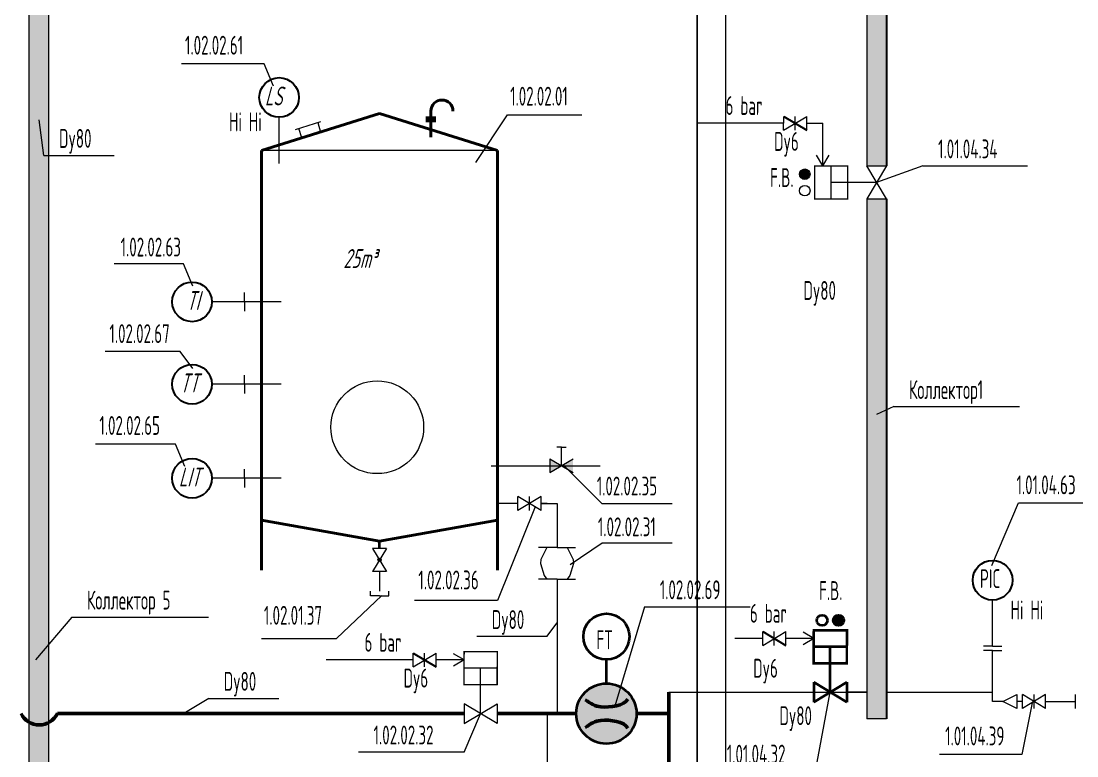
# Model space of a CAD drawing. Header units: millimetres. Extents: x -2281 to 17340, y -2563 to 4166.
# Drawn here: x 1307.7 to 1447.5, y 879.1 to 976.4 of the extents above; entities that cross this region are included whole.
import ezdxf

# ---------------------------------------------------------------- set-up
doc = ezdxf.new("R2010")
doc.units = ezdxf.units.MM
for name, pattern in [('K5LT32772', [0]), ('K5LT32773', [0]), ('K5LT32774', [0]), ('K5LT32775', [0]), ('K5LT32776', [0]), ('K5LT32777', [0]), ('K5LT32778', [0]), ('K5LT32782', [0]), ('K5LT32783', [0]), ('K5LT32785', [0]), ('K5LT32786', [0]), ('K5LT32791', [24.957505, 11.9988, -5.9994, 0.959904, -5.9994]), ('K5LT32792', [0]), ('K5LT32793', [0]), ('K5LT32794', [0]), ('K5LT32797', [0]), ('K5LT32799', [0]), ('K5LT32800', [24.957505, 11.9988, -5.9994, 0.959904, -5.9994]), ('K5LT32805', [0]), ('K5LT32806', [0]), ('K5LT_THIN', [0]), ('K5LT_THIN_INCLUDED_TO_HATCHING', [0])]:
    doc.linetypes.add(name, pattern=pattern)
doc.layers.add('Системный слой', color=7, linetype='Continuous')
doc.styles.add('KTEXTSTYLE', font='GOST_AU.SHX', dxfattribs={"width": 0.96, "height": 5})

# ---------------------------------------------------------------- blocks, each defined once
blk = doc.blocks.new('U17')
at = {"layer": 'Системный слой', "color": 7, "linetype": 'K5LT_THIN', "lineweight": 13}
for p, q in [((1373.53, 911.6), (1373.53, 913.44)), ((1376.6, 911.6), (1373.53, 913.44)), ((1376.6, 913.44), (1373.53, 911.6)), ((1375.07, 911.6), (1375.07, 913.44)), ((1376.6, 911.6), (1376.6, 913.44)), ((1375.82, 912.07), (1370.83, 899.65)), ((1370.83, 899.65), (1359.85, 899.65))]:
    blk.add_line(p, q, dxfattribs=at)
at = {"layer": 'Системный слой', "color": 7, "insert": (1360.34, 903.63), "char_height": 2.5, "attachment_point": 1, "style": 'KTEXTSTYLE'}
blk.add_mtext('\\H3.5;\\W0.965;\\Q15;\\Q0;\\W0.715;\\H2.50;1.02.02.36', dxfattribs=at)
blk = doc.blocks.new('U26')
at = {"layer": 'Системный слой'}
h = blk.add_hatch(color=7, dxfattribs=at)
h.paths.add_polyline_path([(1379.28, 1042.87), (1380.82, 1041.95), (1380.82, 1043.79)])
h.paths.add_polyline_path([(1377.75, 1043.79), (1377.75, 1041.95), (1379.28, 1042.87)])
at = {"layer": 'Системный слой', "color": 7, "linetype": 'K5LT32776', "lineweight": 18}
for p, q in [((1379.28, 1045.32), (1378.67, 1045.32)), ((1379.28, 1042.87), (1379.28, 1045.32)), ((1379.28, 1045.32), (1379.9, 1045.32)), ((1369.99, 1042.87), (1384.41, 1042.87)), ((1377.75, 1043.79), (1377.75, 1041.95)), ((1377.75, 1043.79), (1380.82, 1041.95)), ((1377.75, 1041.95), (1380.82, 1043.79))]:
    blk.add_line(p, q, dxfattribs=at)
at = {"layer": 'Системный слой', "color": 7, "linetype": 'K5LT32782', "lineweight": 0}
for p, q in [((1379.58, 1042.89), (1382.97, 1037.86)), ((1382.97, 1037.86), (1383.4, 1037.86)), ((1383.4, 1037.86), (1391.87, 1037.86)), ((1380.44, 1029.79), (1383.01, 1032.67)), ((1383.01, 1032.67), (1383.44, 1032.67)), ((1383.44, 1032.67), (1391.87, 1032.67))]:
    blk.add_line(p, q, dxfattribs=at)
at = {"layer": 'Системный слой', "color": 7, "char_height": 2.5, "attachment_point": 1, "style": 'KTEXTSTYLE'}
for s, insert in [('\\H3.5;\\W0.965;\\Q15;\\Q0;\\W0.715;\\H2.50;1.02.01.35', (1382.84, 1041.86)), ('\\H3.5;\\W0.965;\\Q15;\\Q0;\\W0.715;\\H2.50;1.02.01.31', (1382.65, 1036.52))]:
    blk.add_mtext(s, dxfattribs=dict(at, insert=insert))
blk = doc.blocks.new('U25')
at = {"layer": 'Системный слой'}
h = blk.add_hatch(color=7, dxfattribs=at)
h.paths.add_polyline_path([(1379.28, 917.52), (1380.82, 916.61), (1380.82, 918.44)])
h.paths.add_polyline_path([(1377.75, 918.44), (1377.75, 916.61), (1379.28, 917.52)])
at = {"layer": 'Системный слой', "color": 7, "linetype": 'K5LT32776', "lineweight": 18}
for p, q in [((1379.28, 919.97), (1378.67, 919.97)), ((1379.28, 917.52), (1379.28, 919.97)), ((1379.28, 919.97), (1379.9, 919.97)), ((1377.75, 918.44), (1377.75, 916.61)), ((1377.75, 918.44), (1380.82, 916.61)), ((1377.75, 916.61), (1380.82, 918.44)), ((1369.99, 917.52), (1384.41, 917.52))]:
    blk.add_line(p, q, dxfattribs=at)
at = {"layer": 'Системный слой', "color": 7, "linetype": 'K5LT32782', "lineweight": 0}
for p, q in [((1379.58, 917.54), (1384.62, 912.51)), ((1384.62, 912.51), (1385.05, 912.51)), ((1385.05, 912.51), (1393.95, 912.51)), ((1380.44, 904.44), (1384.66, 907.32)), ((1384.66, 907.32), (1385.09, 907.32)), ((1385.09, 907.32), (1393.95, 907.32))]:
    blk.add_line(p, q, dxfattribs=at)
at = {"layer": 'Системный слой'}
blk.add_blockref('U26', (0, 0), dxfattribs=at)
at = {"layer": 'Системный слой', "color": 7, "char_height": 2.5, "attachment_point": 1, "style": 'KTEXTSTYLE'}
for s, insert in [('\\H3.5;\\W0.965;\\Q15;\\Q0;\\W0.715;\\H2.50;1.02.02.35', (1383.96, 916.07)), ('\\H3.5;\\W0.965;\\Q15;\\Q0;\\W0.715;\\H2.50;1.02.02.31', (1384.11, 910.67))]:
    blk.add_mtext(s, dxfattribs=dict(at, insert=insert))
blk = doc.blocks.new('U34')
at = {"layer": 'Системный слой', "color": 7, "linetype": 'K5LT_THIN_INCLUDED_TO_HATCHING', "lineweight": 13}
for p, q in [((1308.8, 825), (1308.8, 1101.69)), ((1311.43, 825), (1311.43, 1101.69))]:
    blk.add_line(p, q, dxfattribs=at)
blk = doc.blocks.new('U185')
at = {"layer": 'Системный слой', "color": 7, "linetype": 'K5LT_THIN', "lineweight": 13}
for q in [(1421.01, 955.04), (1441, 957.23)]:
    blk.add_line((1427.15, 957.23), q, dxfattribs=at)
at = {"layer": 'Системный слой', "color": 7, "insert": (1429.15, 960.73), "char_height": 2.5, "attachment_point": 1, "style": 'KTEXTSTYLE'}
blk.add_mtext('\\H3.5;\\W0.965;\\Q15;\\Q0;\\W0.715;\\H2.50;{\\c255;1.01.04.34}', dxfattribs=at)
blk = doc.blocks.new('U187')
at = {"layer": 'Системный слой', "color": 7, "linetype": 'K5LT_THIN', "lineweight": 13}
for q in [(1414.88, 887.51), (1399.18, 877.06)]:
    blk.add_line((1412.91, 877.06), q, dxfattribs=at)
at = {"layer": 'Системный слой', "color": 7, "insert": (1401.18, 880.56), "char_height": 2.5, "attachment_point": 1, "style": 'KTEXTSTYLE'}
blk.add_mtext('\\H3.5;\\W0.965;\\Q15;\\Q0;\\W0.715;\\H2.50;{\\c255;1.01.04.32}', dxfattribs=at)
blk = doc.blocks.new('U188')
at = {"layer": 'Системный слой', "color": 7, "linetype": 'K5LT_THIN', "lineweight": 13}
for q in [(1368.58, 884.67), (1352.41, 879.59)]:
    blk.add_line((1366.4, 879.59), q, dxfattribs=at)
at = {"layer": 'Системный слой', "color": 7, "insert": (1354.41, 883.09), "char_height": 2.5, "attachment_point": 1, "style": 'KTEXTSTYLE'}
blk.add_mtext('\\H3.5;\\W0.965;\\Q15;\\Q0;\\W0.715;\\H2.50;{\\c255;1.02.02.32}', dxfattribs=at)
blk = doc.blocks.new('U200')
at = {"layer": 'Системный слой', "color": 7, "linetype": 'K5LT_THIN', "lineweight": 13}
for q in [(1386.34, 885.66), (1404.29, 898.83)]:
    blk.add_line((1390.3, 898.83), q, dxfattribs=at)
at = {"layer": 'Системный слой', "color": 7, "insert": (1392.3, 902.33), "char_height": 2.5, "attachment_point": 1, "style": 'KTEXTSTYLE'}
blk.add_mtext('\\H3.5;\\W0.965;\\Q15;\\Q0;\\W0.715;\\H2.50;{\\c255;1.02.02.69}', dxfattribs=at)
blk = doc.blocks.new('U232')
at = {"layer": 'Системный слой', "color": 7, "linetype": 'K5LT_THIN', "lineweight": 13}
for q in [(1378.7, 896.69), (1368.07, 894.88)]:
    blk.add_line((1377.36, 894.88), q, dxfattribs=at)
at = {"layer": 'Системный слой', "color": 7, "insert": (1370.07, 898.38), "char_height": 2.5, "attachment_point": 1, "style": 'KTEXTSTYLE'}
blk.add_mtext('\\H3.5;\\W0.965;\\Q15;\\Q0;\\W0.715;\\H2.50;Dy80', dxfattribs=at)
blk = doc.blocks.new('U233')
at = {"layer": 'Системный слой', "color": 7, "linetype": 'K5LT_THIN', "lineweight": 13}
for q in [(1329.51, 884.82), (1341.87, 886.7)]:
    blk.add_line((1332.58, 886.7), q, dxfattribs=at)
at = {"layer": 'Системный слой', "color": 7, "insert": (1334.58, 890.2), "char_height": 2.5, "attachment_point": 1, "style": 'KTEXTSTYLE'}
blk.add_mtext('\\H3.5;\\W0.965;\\Q15;\\Q0;\\W0.715;\\H2.50;Dy80', dxfattribs=at)
blk = doc.blocks.new('U242')
at = {"layer": 'Системный слой', "color": 7, "linetype": 'K5LT_THIN', "lineweight": 13}
for q in [(1310.12, 963.35), (1320.06, 958.62)]:
    blk.add_line((1310.77, 958.62), q, dxfattribs=at)
at = {"layer": 'Системный слой', "color": 7, "insert": (1312.77, 962.12), "char_height": 2.5, "attachment_point": 1, "style": 'KTEXTSTYLE'}
blk.add_mtext('\\H3.5;\\W0.965;\\Q15;\\Q0;\\W0.715;\\H2.50;Dy80', dxfattribs=at)
blk = doc.blocks.new('U258')
at = {"layer": 'Системный слой', "color": 7, "linetype": 'K5LT_THIN', "lineweight": 13}
for q in [(1421.01, 924.28), (1439.95, 925.34)]:
    blk.add_line((1423.31, 925.34), q, dxfattribs=at)
at = {"layer": 'Системный слой', "color": 7, "insert": (1425.31, 928.84), "char_height": 2.5, "attachment_point": 1, "style": 'KTEXTSTYLE'}
blk.add_mtext('\\H3.5;\\W0.965;\\Q15;\\Q0;\\W0.715;\\H2.50;Коллектор1', dxfattribs=at)
blk = doc.blocks.new('U261')
at = {"layer": 'Системный слой', "color": 7, "linetype": 'K5LT_THIN', "lineweight": 13}
for q in [(1309.65, 891.78), (1332.56, 897.46)]:
    blk.add_line((1314.47, 897.46), q, dxfattribs=at)
at = {"layer": 'Системный слой', "color": 7, "insert": (1316.47, 900.96), "char_height": 2.5, "attachment_point": 1, "style": 'KTEXTSTYLE'}
blk.add_mtext('\\H3.5;\\W0.965;\\Q15;\\Q0;\\W0.715;\\H2.50;Коллектор 5', dxfattribs=at)

msp = doc.modelspace()

# ---------------------------------------------------------------- hatches: boundary and pattern name
at = {"layer": 'Системный слой', "true_color": 0xcc99ff}
for points in [[(1422.32707, 957.23098), (1422.32707, 1016.36166), (1419.70207, 1016.36166), (1419.70207, 957.23098)], [(1415.27691, 897.02859), (1415.29684, 897.19443), (1415.35549, 897.35083), (1415.44952, 897.48888), (1415.57358, 897.60072), (1415.72061, 897.67998), (1415.88223, 897.72216), (1416.04924, 897.72484), (1416.21214, 897.68788), (1416.36164, 897.61339), (1416.48923, 897.50559), (1416.58765, 897.37063), (1416.6513, 897.2162), (1416.67655, 897.05109), (1416.67691, 897.02859), (1416.65698, 896.86275), (1416.59833, 896.70635), (1416.50429, 896.5683), (1416.38023, 896.45646), (1416.2332, 896.3772), (1416.07158, 896.33502), (1415.90457, 896.33234), (1415.74168, 896.3693), (1415.59218, 896.4438), (1415.46459, 896.55159), (1415.36617, 896.68655), (1415.30252, 896.84098), (1415.27727, 897.00609)]]:
    msp.add_hatch(color=191, dxfattribs=at).paths.add_polyline_path(points)
at = {"layer": 'Системный слой', "true_color": 0xc0c0c0}
msp.add_hatch(color=9, dxfattribs=at).paths.add_polyline_path([(1308.80496, 1009.57719), (1308.80496, 883.53945), (1309.09747, 883.39327), (1309.40563, 883.28387), (1309.72483, 883.21288), (1310.05031, 883.18135), (1310.3772, 883.18977), (1310.70063, 883.23799), (1311.01576, 883.3253), (1311.31788, 883.45041), (1311.42993, 883.50836), (1311.42995, 1009.54611), (1311.13406, 1009.40691), (1310.8234, 1009.30483), (1310.5026, 1009.24142), (1310.17647, 1009.21761), (1309.84987, 1009.23375), (1309.52768, 1009.28962), (1309.2147, 1009.38437), (1308.91563, 1009.51659)])
at = {"layer": 'Системный слой', "true_color": 0xbf00ff}
msp.add_hatch(color=200, dxfattribs=at).paths.add_polyline_path([(1412.19896, 956.12689), (1412.17903, 955.96105), (1412.12038, 955.80465), (1412.02635, 955.6666), (1411.90228, 955.55476), (1411.75526, 955.47549), (1411.59363, 955.43332), (1411.42662, 955.43063), (1411.26373, 955.46759), (1411.11423, 955.54209), (1410.98664, 955.64989), (1410.88822, 955.78484), (1410.82457, 955.93927), (1410.79932, 956.10439), (1410.79896, 956.12689), (1410.81889, 956.29273), (1410.87754, 956.44912), (1410.97157, 956.58717), (1411.09564, 956.69901), (1411.24266, 956.77828), (1411.40428, 956.82045), (1411.57129, 956.82314), (1411.73419, 956.78618), (1411.88369, 956.71168), (1412.01128, 956.60389), (1412.1097, 956.46893), (1412.17335, 956.3145), (1412.1986, 956.14938)])
at = {"layer": 'Системный слой', "true_color": 0xffc0cb}
msp.add_hatch(color=254, dxfattribs=at).paths.add_polyline_path([(1419.70207, 952.85598), (1419.70207, 883.98933), (1422.32707, 883.98933), (1422.32707, 952.85598)])
at = {"layer": 'Системный слой', "true_color": 0xffe4e1}
msp.add_hatch(color=7, dxfattribs=at).paths.add_polyline_path([(1381.24379, 884.67278), (1381.26382, 884.27372), (1381.32362, 883.87866), (1381.4226, 883.49156), (1381.55976, 883.11628), (1381.73374, 882.75658), (1381.94279, 882.41607), (1382.18481, 882.09815), (1382.45739, 881.80601), (1382.7578, 881.54256), (1383.08303, 881.31045), (1383.42983, 881.112), (1383.79472, 880.9492), (1384.17405, 880.82367), (1384.56402, 880.73667), (1384.96074, 880.68908), (1385.36022, 880.68136), (1385.75848, 880.7136), (1386.15153, 880.78547), (1386.53542, 880.89626), (1386.90632, 881.04485), (1387.26052, 881.22976), (1387.59447, 881.44914), (1387.90483, 881.70079), (1388.18849, 881.98219), (1388.44261, 882.29052), (1388.66465, 882.62271), (1388.85239, 882.97542), (1389.00395, 883.34512), (1389.1178, 883.72812), (1389.19281, 884.12057), (1389.22824, 884.51856), (1389.23123, 884.6732), (1389.21125, 885.07226), (1389.15148, 885.46732), (1389.05255, 885.85444), (1388.91542, 886.22974), (1388.74148, 886.58945), (1388.53247, 886.92998), (1388.29048, 887.24793), (1388.01792, 887.5401), (1387.71754, 887.80358), (1387.39234, 888.03572), (1387.04556, 888.2342), (1386.68069, 888.39705), (1386.30137, 888.52262), (1385.91141, 888.60965), (1385.5147, 888.65729), (1385.11521, 888.66505), (1384.71695, 888.63285), (1384.3239, 888.56102), (1383.93999, 888.45027), (1383.56907, 888.30172), (1383.21486, 888.11684), (1382.88088, 887.8975), (1382.5705, 887.64589), (1382.28681, 887.36451), (1382.03265, 887.05621), (1381.81058, 886.72404), (1381.62281, 886.37135), (1381.47121, 886.00167), (1381.35732, 885.61868), (1381.28226, 885.22623), (1381.2468, 884.82825)])
at = {"layer": 'Системный слой', "true_color": 0xc0c0c0}
h = msp.add_hatch(color=9, dxfattribs=at)
h.paths.add_polyline_path([(1308.80496, 846.43595), (1308.80496, 839.59585), (1311.42993, 839.59585), (1311.42993, 846.43595)])
h.paths.add_polyline_path([(1308.80496, 839.59585), (1308.80496, 825.00318), (1311.42993, 825.00252), (1311.42993, 839.59585)])
h.paths.add_polyline_path([(1308.80496, 883.53945), (1308.80496, 846.43595), (1311.42993, 846.43595), (1311.42993, 883.50836), (1311.13404, 883.36915), (1310.82338, 883.26708), (1310.50259, 883.20367), (1310.17645, 883.17986), (1309.84985, 883.19601), (1309.52766, 883.25188), (1309.21469, 883.34663), (1308.91561, 883.47885)])

# ---------------------------------------------------------------- linework, layer by layer
at = {"layer": 'Системный слой', "color": 200, "linetype": 'K5LT32778', "lineweight": 18, "true_color": 0xbf00ff}
for p, q in [((1419.70207, 1016.36166), (1419.70207, 957.23098)), ((1414.99896, 952.85332), (1414.99896, 957.22832)), ((1422.32707, 957.23098), (1419.70207, 952.85598)), ((1422.32707, 952.85598), (1419.70207, 957.23098)), ((1419.70207, 957.23098), (1422.32707, 957.23098)), ((1421.01457, 955.04348), (1414.99896, 955.04082)), ((1419.70207, 952.85598), (1419.70207, 883.98933)), ((1419.70207, 952.85598), (1422.32707, 952.85598)), ((1370.77372, 890.68875), (1366.39872, 890.68875)), ((1368.58356, 884.67314), (1368.58622, 890.68875)), ((1366.39606, 883.36064), (1370.77106, 885.98564)), ((1370.77106, 883.36064), (1366.39606, 885.98564)), ((1366.39606, 885.98564), (1366.39606, 883.36064)), ((1370.77106, 885.98564), (1370.77106, 883.36064))]:
    msp.add_line(p, q, dxfattribs=at)
at = {"layer": 'Системный слой', "color": 200, "linetype": 'K5LT32805', "lineweight": 25, "true_color": 0xbf00ff}
for p, q in [((1422.32707, 1016.36166), (1422.32707, 957.23098)), ((1422.32707, 952.85598), (1422.32707, 883.98933))]:
    msp.add_line(p, q, dxfattribs=at)
at = {"layer": 'Системный слой', "color": 7, "linetype": 'K5LT32782', "lineweight": 0}
for p, q in [((1339.47059, 970.74626), (1328.97059, 970.74626)), ((1339.90809, 970.74626), (1339.47059, 970.74626)), ((1341.15746, 967.77207), (1339.90809, 970.74626)), ((1367.93723, 957.69787), (1372.14338, 964.00331)), ((1372.14338, 964.00331), (1372.58088, 964.00331)), ((1372.58088, 964.00331), (1381.98088, 964.00331)), ((1328.79211, 944.27201), (1320.06607, 944.27201)), ((1329.22961, 944.27201), (1328.79211, 944.27201)), ((1330.47898, 941.29783), (1329.22961, 944.27201)), ((1328.79211, 932.63083), (1318.86711, 932.63083)), ((1330.47898, 930.3825), (1328.79211, 932.63083)), ((1327.72645, 920.36243), (1317.57645, 920.36243)), ((1328.16395, 920.36243), (1327.72645, 920.36243)), ((1329.41332, 917.38825), (1328.16395, 920.36243)), ((1436.25896, 904.31085), (1439.8055, 912.58115)), ((1439.8055, 912.58115), (1440.243, 912.58115)), ((1440.243, 912.58115), (1448.9878, 912.58115)), ((1355.50618, 900.30183), (1349.48648, 894.62234)), ((1339.58941, 894.62234), (1349.48648, 894.62234)), ((1342.30419, 894.62234), (1342.74169, 894.62234)), ((1439.78762, 879.24916), (1429.34769, 879.24916))]:
    msp.add_line(p, q, dxfattribs=at)
at = {"layer": 'Системный слой', "color": 7, "linetype": 'K5LT32785', "lineweight": 40}
for p, q in [((1355.20816, 964.14861), (1339.58941, 959.28039)), ((1370.82691, 959.28039), (1355.20816, 964.14861)), ((1362.65809, 963.61096), (1361.34559, 963.61096)), ((1362.65809, 963.21887), (1361.34559, 963.21887)), ((1362.00184, 963.61096), (1362.00184, 964.49692)), ((1362.00184, 961.01638), (1362.00184, 963.21887)), ((1339.58941, 959.28039), (1339.58941, 910.28039)), ((1370.82691, 910.28039), (1370.82691, 959.28039)), ((1355.20816, 907.51288), (1339.58941, 910.28039)), ((1339.58941, 910.28039), (1339.58941, 903.68283)), ((1370.82691, 910.28039), (1355.20816, 907.51288)), ((1370.82691, 910.28039), (1370.82691, 903.68283))]:
    msp.add_line(p, q, dxfattribs=at)
at = {"layer": 'Системный слой', "color": 7, "linetype": 'K5LT32786', "lineweight": 18}
msp.add_line((1341.903, 957.52709), (1341.903, 963.67167), dxfattribs=at)
at = {"layer": 'Системный слой', "color": 4, "linetype": 'K5LT32772', "lineweight": 18, "true_color": 0x00ffff}
for p, q in [((1408.70576, 961.95383), (1408.70841, 963.79133)), ((1408.70576, 961.95383), (1411.7709, 963.78691)), ((1410.23006, 961.95163), (1410.23271, 963.78913)), ((1411.76825, 961.94941), (1411.7709, 963.78691)), ((1408.70708, 962.87258), (1397.19348, 962.88918)), ((1410.23833, 962.87037), (1410.23138, 962.87038)), ((1411.76958, 962.86816), (1413.90699, 962.86816)), ((1413.90699, 957.22358), (1413.90699, 962.86816)), ((1413.90259, 957.22355), (1413.07381, 958.63945)), ((1413.90699, 957.22358), (1414.71881, 958.64927)), ((1405.93327, 894.62497), (1402.23001, 894.62497)), ((1405.93194, 893.70622), (1405.93459, 895.54372)), ((1405.93194, 893.70622), (1408.99709, 895.53931)), ((1407.45625, 893.70402), (1407.4589, 895.54152)), ((1407.45757, 893.70359), (1407.45757, 895.54109)), ((1407.46452, 894.62276), (1407.45757, 894.62277)), ((1407.46451, 894.62234), (1407.45757, 894.62234)), ((1408.99444, 893.70181), (1408.99709, 895.53931)), ((1408.99576, 893.70359), (1408.99576, 895.54109)), ((1412.69902, 894.62056), (1408.99576, 894.62056)), ((1412.69902, 894.62056), (1411.27333, 893.80874)), ((1412.69905, 894.62496), (1411.28315, 895.45374)), ((1359.6377, 890.86375), (1359.6377, 892.70125)), ((1359.6377, 890.86375), (1362.7002, 892.70125)), ((1361.16201, 890.86375), (1361.16201, 892.70125)), ((1362.7002, 890.86375), (1362.7002, 892.70125)), ((1366.40349, 891.78513), (1364.98759, 892.61391)), ((1359.6377, 891.7825), (1348.12409, 891.7825)), ((1361.16895, 891.7825), (1361.16201, 891.7825)), ((1366.40346, 891.78072), (1362.7002, 891.78072)), ((1366.40346, 891.78072), (1364.97777, 890.9689))]:
    msp.add_line(p, q, dxfattribs=at)
at = {"layer": 'Системный слой', "color": 4, "linetype": 'K5LT32774', "lineweight": 25, "true_color": 0x00ffff}
for p, q in [((1408.70841, 963.79133), (1411.76825, 961.94941)), ((1405.93459, 895.54372), (1408.99444, 893.70181)), ((1359.6377, 892.70125), (1362.7002, 890.86375))]:
    msp.add_line(p, q, dxfattribs=at)
at = {"layer": 'Системный слой', "color": 7, "linetype": 'K5LT32776', "lineweight": 18}
for p, q in [((1344.08445, 962.05623), (1347.4259, 963.09773)), ((1344.89269, 960.93338), (1344.50213, 962.18642)), ((1347.00822, 962.96754), (1347.39878, 961.7145)), ((1370.82691, 959.28039), (1339.58941, 959.28039)), ((1337.3329, 939.21809), (1337.3329, 940.44309)), ((1342.18677, 939.21809), (1332.99927, 939.21809)), ((1337.3329, 939.21809), (1337.3329, 937.99309)), ((1342.18677, 928.30276), (1332.99927, 928.30276)), ((1337.3329, 928.30276), (1337.3329, 929.52776)), ((1337.3329, 928.30276), (1337.3329, 927.07776)), ((1337.3329, 915.84782), (1337.3329, 917.07282)), ((1342.18677, 915.84782), (1332.99927, 915.84782)), ((1337.3329, 915.84782), (1337.3329, 914.62282)), ((1436.36831, 893.59168), (1436.36831, 899.71668))]:
    msp.add_line(p, q, dxfattribs=at)
at = {"layer": 'Системный слой', "color": 4, "linetype": 'K5LT32773', "lineweight": 18, "true_color": 0x00ffff}
for p, q in [((1410.24527, 962.86619), (1410.23138, 962.86621)), ((1407.47145, 894.61859), (1407.45756, 894.61861)), ((1407.47146, 894.61817), (1407.45757, 894.61817)), ((1361.1759, 891.77833), (1361.16201, 891.77833))]:
    msp.add_line(p, q, dxfattribs=at)
at = {"layer": 'Системный слой', "color": 7, "linetype": 'K5LT_THIN', "lineweight": 13}
for p, q in [((1370.80051, 912.54979), (1373.53429, 912.54979)), ((1376.59679, 912.54979), (1377.37998, 912.54979)), ((1376.59679, 912.52044), (1378.7005, 912.52044)), ((1378.7005, 912.52044), (1378.7005, 906.66046)), ((1378.7005, 906.66046), (1376.2505, 906.66046)), ((1377.36289, 906.66046), (1376.55436, 905.0823)), ((1378.7005, 906.66046), (1381.1505, 906.66046)), ((1380.03812, 906.66046), (1380.84665, 905.0823)), ((1376.55436, 905.0823), (1376.5026, 904.56729)), ((1376.5026, 904.56729), (1376.99391, 902.98913)), ((1380.89841, 904.56729), (1380.40709, 902.98913)), ((1380.84665, 905.0823), (1380.89841, 904.56729)), ((1378.7005, 902.47831), (1376.2505, 902.47831)), ((1376.99391, 902.98913), (1377.36289, 902.47831)), ((1378.7005, 902.47831), (1381.1505, 902.47831)), ((1378.7005, 902.47831), (1378.7005, 884.67317)), ((1380.40709, 902.98913), (1380.03812, 902.47831)), ((1436.36831, 893.59168), (1435.14331, 893.59168)), ((1436.36831, 893.59168), (1437.59331, 893.59168)), ((1436.36831, 893.02548), (1435.14331, 893.02548)), ((1436.36831, 888.73798), (1436.36831, 893.02548)), ((1436.36831, 893.02548), (1437.59331, 893.02548)), ((1436.36831, 886.28798), (1436.36831, 888.73798)), ((1422.32707, 887.51298), (1436.36831, 887.51298)), ((1437.72278, 886.28798), (1436.36831, 886.28798)), ((1437.72278, 886.28798), (1439.58048, 887.20673)), ((1439.58048, 885.36923), (1437.72278, 886.28798)), ((1439.58048, 887.20673), (1439.58048, 885.36923)), ((1440.32876, 886.28798), (1439.58048, 886.28798)), ((1440.32876, 885.36923), (1440.32876, 887.20673)), ((1443.39126, 885.36923), (1440.32876, 887.20673)), ((1443.39126, 887.20673), (1440.32876, 885.36923)), ((1441.86001, 885.36923), (1441.86001, 887.20673)), ((1443.39126, 885.36923), (1443.39126, 887.20673)), ((1443.39126, 886.28798), (1447.3517, 886.28798)), ((1447.3517, 885.36923), (1447.3517, 887.20673)), ((1441.6061, 886.12209), (1440.22512, 879.24916)), ((1377.37996, 884.67315), (1377.37998, 861.79912)), ((1440.22512, 879.24916), (1439.78762, 879.24916))]:
    msp.add_line(p, q, dxfattribs=at)
at = {"layer": 'Системный слой', "color": 211, "linetype": 'K5LT32783', "lineweight": 50, "true_color": 0xff7fff}
for p, q in [((1375.01663, 912.54979), (1375.11445, 912.54979)), ((1393.52055, 864.01647), (1393.52055, 887.51298)), ((1366.42551, 884.67314), (1312.54543, 884.67314)), ((1381.24379, 884.67318), (1370.80051, 884.67314)), ((1393.61688, 884.67323), (1389.23123, 884.67321))]:
    msp.add_line(p, q, dxfattribs=at)
at = {"layer": 'Системный слой', "color": 6, "linetype": 'K5LT32794', "lineweight": 35, "true_color": 0xff00ff}
msp.add_line((1355.20816, 906.56944), (1355.20816, 907.51288), dxfattribs=at)
at = {"layer": 'Системный слой', "color": 6, "linetype": 'K5LT32792', "lineweight": 18, "true_color": 0xff00ff}
for p, q in [((1356.12691, 906.56944), (1354.28941, 906.56944)), ((1356.12691, 906.56944), (1354.28941, 903.50694)), ((1354.28941, 906.56944), (1356.12691, 903.50694)), ((1356.12691, 903.50694), (1354.28941, 903.50694)), ((1355.20816, 903.50694), (1355.20816, 900.90104)), ((1353.98316, 900.28854), (1353.98316, 900.90104)), ((1355.20816, 900.28854), (1353.98316, 900.28854)), ((1355.20816, 900.28854), (1356.43316, 900.28854)), ((1356.43316, 900.28854), (1356.43316, 900.90104)), ((1422.32707, 883.98933), (1419.70207, 883.98933))]:
    msp.add_line(p, q, dxfattribs=at)
at = {"layer": 'Системный слой', "color": 191, "linetype": 'K5LT32797', "lineweight": 35, "true_color": 0xbf7fff}
for p, q in [((1417.06928, 893.52859), (1412.69428, 893.52859)), ((1414.87911, 887.51298), (1414.88178, 893.52859)), ((1412.69161, 886.20048), (1417.06661, 888.82548)), ((1417.06661, 886.20048), (1412.69161, 888.82548)), ((1412.69161, 888.82548), (1412.69161, 886.20048)), ((1417.06661, 888.82548), (1417.06661, 886.20048))]:
    msp.add_line(p, q, dxfattribs=at)
at = {"layer": 'Системный слой', "color": 211, "linetype": 'K5LT32799', "lineweight": 35, "true_color": 0xff7fff}
msp.add_line((1385.23751, 888.66692), (1385.23751, 891.82549), dxfattribs=at)
at = {"layer": 'Системный слой', "color": 211, "linetype": 'K5LT32793', "lineweight": 18, "true_color": 0xff7fff}
msp.add_line((1393.52055, 887.51298), (1419.70207, 887.51298), dxfattribs=at)
at = {"layer": 'Системный слой', "color": 151, "linetype": 'K5LT32806', "lineweight": 18, "true_color": 0x7fbfff}
msp.add_line((1419.70207, 887.51298), (1417.06661, 887.51298), dxfattribs=at)
at = {"layer": 'Системный слой', "color": 211, "linetype": 'K5LT32791', "true_color": 0xff7fff, "const_width": 0.18}
msp.add_lwpolyline([(1224.11228, 924.30988), (1224.11228, 846.43595), (1397.25373, 846.43595), (1397.25373, 1136.01768), (1224.11228, 1135.9462), (1224.11228, 924.34623)], dxfattribs=at)
at = {"layer": 'Системный слой', "color": 191, "linetype": 'K5LT32800', "true_color": 0xbf7fff, "const_width": 0.18}
msp.add_lwpolyline([(1577.30733, 845.23472), (1401.00703, 845.23472), (1401.00703, 1100.0653), (1577.30733, 1100.0653)], close=True, dxfattribs=at)
at = {"layer": 'Системный слой', "color": 200, "linetype": 'K5LT32778', "true_color": 0xbf00ff, "const_width": 0.18}
for points in [[(1417.18645, 952.8551), (1417.18645, 957.2301), (1412.81147, 957.22379), (1412.81147, 952.84879)], [(1370.77194, 888.50126), (1366.39694, 888.50126), (1366.40325, 892.87625), (1370.77825, 892.87625)]]:
    msp.add_lwpolyline(points, close=True, dxfattribs=at)
at = {"layer": 'Системный слой', "color": 191, "linetype": 'K5LT32797', "true_color": 0xbf7fff, "const_width": 0.35}
msp.add_lwpolyline([(1417.0675, 891.3411), (1412.6925, 891.3411), (1412.69881, 895.71608), (1417.07381, 895.71608)], close=True, dxfattribs=at)
at = {"layer": 'Системный слой', "color": 7, "linetype": 'K5LT32777', "lineweight": 25}
for centre in [(1341.903, 966.29667), (1330.37427, 939.21809), (1330.37427, 928.30276), (1330.37427, 915.84782), (1436.36831, 902.34168)]:
    msp.add_circle(centre, 2.625, dxfattribs=at)
at = {"layer": 'Системный слой', "color": 200, "linetype": 'K5LT32778', "lineweight": 18, "true_color": 0xbf00ff}
for centre in [(1411.49896, 956.12689), (1411.49896, 953.94569)]:
    msp.add_circle(centre, 0.7, dxfattribs=at)
at = {"layer": 'Системный слой', "color": 7, "linetype": 'K5LT32776', "lineweight": 18}
msp.add_circle((1354.89205, 922.60926), 6.14576, dxfattribs=at)
at = {"layer": 'Системный слой', "color": 6, "linetype": 'K5LT32792', "lineweight": 18, "true_color": 0xff00ff}
msp.add_circle((1355.20816, 905.03819), 0.21875, dxfattribs=at)
at = {"layer": 'Системный слой', "color": 211, "linetype": 'K5LT32799', "lineweight": 35, "true_color": 0xff7fff}
for centre, radius in [((1385.23751, 894.87785), 3.05236), ((1385.23751, 884.6732), 3.99372)]:
    msp.add_circle(centre, radius, dxfattribs=at)
at = {"layer": 'Системный слой', "color": 191, "linetype": 'K5LT32797', "lineweight": 35, "true_color": 0xbf7fff}
for centre in [(1413.79571, 897.02859), (1415.97691, 897.02859)]:
    msp.add_circle(centre, 0.7, dxfattribs=at)
at = {"layer": 'Системный слой', "color": 7, "linetype": 'K5LT32785', "lineweight": 40}
msp.add_arc((1363.4584, 964.49692), 1.45656, 0, 180, dxfattribs=at)
at = {"layer": 'Системный слой', "color": 211, "linetype": 'K5LT32783', "lineweight": 50, "true_color": 0xff7fff}
msp.add_arc((1310.14506, 885.85542), 2.67574, 206.2220208, 333.7779792, dxfattribs=at)
at = {"layer": 'Системный слой', "color": 5, "linetype": 'K5LT32775', "lineweight": 50, "true_color": 0x0000ff}
for points in [[(1382.4273, 886.51273), (1383.22933, 885.96145), (1384.32148, 885.25795), (1387.60628, 885.71533), (1388.06458, 886.59185)], [(1382.42787, 882.8332), (1383.22973, 883.38473), (1384.32166, 884.08856), (1387.6066, 883.6322), (1388.06517, 882.75582)]]:
    msp.add_open_spline(points, degree=3, knots=[0, 0, 0, 0, 1.657657696, 4, 4, 4, 4], dxfattribs=at)

# ---------------------------------------------------------------- block references
at = {"layer": 'Системный слой'}
for name in ['U34', 'U25', 'U242', 'U185', 'U258', 'U17', 'U200', 'U261', 'U232', 'U233', 'U187', 'U188']:
    msp.add_blockref(name, (0, 0), dxfattribs=at)

# ---------------------------------------------------------------- texts
at = {"layer": 'Системный слой', "color": 7, "char_height": 2.5, "attachment_point": 1, "style": 'KTEXTSTYLE'}
for s, insert in [('\\H3.5;\\W0.965;\\Q15;\\Q0;\\W0.715;\\H2.50;1.02.02.61', (1329.44392, 974.46501)), ('\\H3.5;\\W0.965;\\Q15;\\Q15;\\W0.765;\\H2.50;LS', (1340.01441, 967.73882)), ('\\H3.5;\\W0.965;\\Q15;\\Q0;\\W0.715;\\H2.50;1.02.02.01', (1372.48531, 967.71169)), ('\\H3.5;\\W0.965;\\Q15;\\Q0;\\W0.715;\\H2.50;Hi Hi', (1335.26945, 964.31295)), ('\\H3.5;\\W0.965;\\Q15;\\Q0;\\W0.715;\\H2.50;F.B.', (1406.91422, 956.92654)), ('\\H3.5;\\W0.965;\\Q15;\\Q0;\\W0.715;\\H2.50;1.02.02.63', (1320.91766, 947.72662)), ('\\H3.5;\\W0.965;\\Q15;\\Q15;\\W0.765;\\H2.50;25m³', (1350.41816, 946.21207)), ('\\H3.5;\\W0.965;\\Q15;\\Q0;\\W0.715;\\H2.50;Dy80', (1411.33338, 941.97708)), ('\\H3.5;\\W0.965;\\Q15;\\Q15;\\W0.765;\\H2.50;TI', (1329.62443, 940.63846)), ('\\H3.5;\\W0.965;\\Q15;\\Q0;\\W0.715;\\H2.50;1.02.02.67', (1319.43508, 936.26373)), ('\\H3.5;\\W0.965;\\Q15;\\Q15;\\W0.765;\\H2.50;TT', (1328.76454, 929.72314)), ('\\H3.5;\\W0.965;\\Q15;\\Q0;\\W0.715;\\H2.50;1.02.02.65', (1318.10581, 924.0926)), ('\\H3.5;\\W0.965;\\Q15;\\Q15;\\W0.765;\\H2.50;LIT', (1328.62204, 917.26819)), ('\\H3.5;\\W0.965;\\Q15;\\Q0;\\W0.715;\\H2.50;1.01.04.63', (1439.53363, 916.23488)), ('\\H3.5;\\W0.965;\\Q15;\\Q0;\\W0.715;\\H2.50;PIC', (1434.69164, 903.80835)), ('\\H3.5;\\W0.965;\\Q15;\\Q0;\\W0.715;\\H2.50;F.B.', (1413.3846, 902.22367)), ('\\H3.5;\\W0.965;\\Q15;\\Q0;\\W0.715;\\H2.50;1.02.01.37', (1339.89206, 898.94542)), ('\\H3.5;\\W0.965;\\Q15;\\Q0;\\W0.715;\\H2.50;6 bar', (1404.23163, 899.21458)), ('\\H3.5;\\W0.965;\\Q15;\\Q0;\\W0.715;\\H2.50;Hi Hi', (1438.74703, 899.64968)), ('\\H3.5;\\W0.965;\\Q15;\\Q0;\\W0.715;\\H2.50;6 bar', (1353.20751, 895.37474)), ('\\H3.5;\\W0.965;\\Q15;\\Q0;\\W0.715;\\H2.50;FT', (1383.91459, 895.70925)), ('\\H3.5;\\W0.965;\\Q15;\\Q0;\\W0.715;\\H2.50;Dy6', (1404.67311, 891.93401)), ('\\H3.5;\\W0.965;\\Q15;\\Q0;\\W0.715;\\H2.50;Dy6', (1358.37755, 890.63124)), ('\\H3.5;\\W0.965;\\Q15;\\Q0;\\W0.715;\\H2.50;Dy80', (1408.15604, 885.64756)), ('\\H3.5;\\W0.965;\\Q15;\\Q0;\\W0.715;\\H2.50;1.01.04.39', (1430.08522, 882.96818))]:
    msp.add_mtext(s, dxfattribs=dict(at, insert=insert))
at = {"layer": 'Системный слой', "color": 7, "char_height": 2.5, "attachment_point": 1, "rotation": 359.9173862, "style": 'KTEXTSTYLE'}
for s, insert in [('\\H3.5;\\W0.965;\\Q15;\\Q0;\\W0.715;\\H2.50;6 bar', (1401.01063, 966.47592)), ('\\H3.5;\\W0.965;\\Q15;\\Q0;\\W0.715;\\H2.50;Dy6', (1407.44527, 961.72313))]:
    msp.add_mtext(s, dxfattribs=dict(at, insert=insert))

doc.saveas('drawing.dxf')
